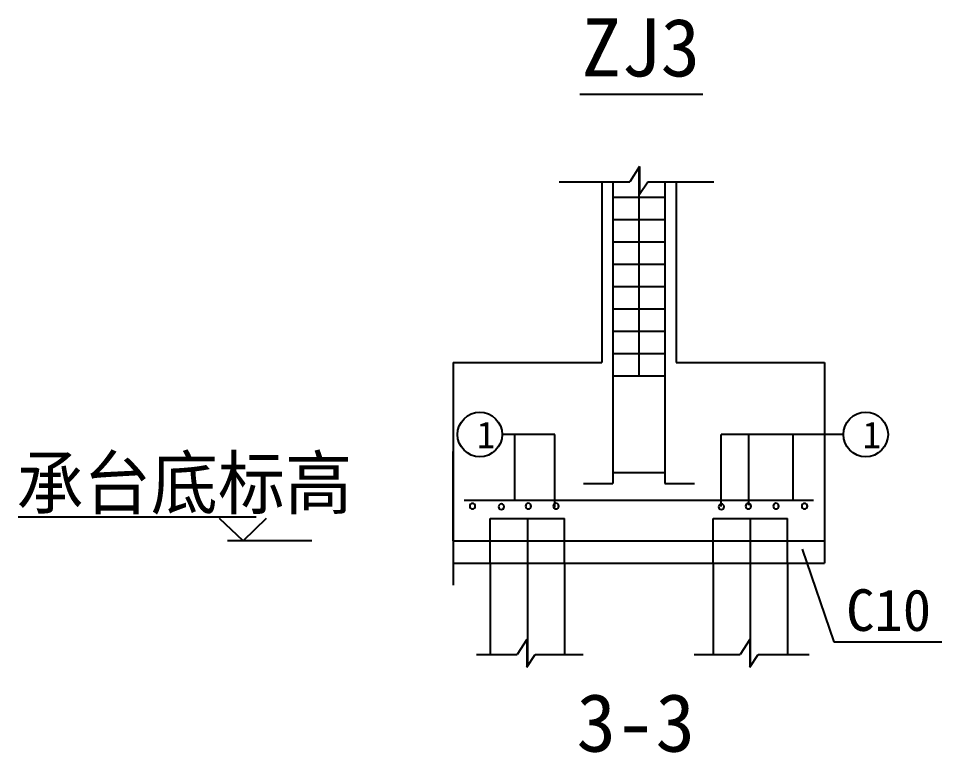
# Model space of a CAD drawing. Header units: metres. Extents: x 4568 to 182545, y -86951 to 35529.
# Drawn here: x 23849 to 28820, y -66141 to -62160 of the extents above; entities that cross this region are included whole.
import ezdxf

# ---------------------------------------------------------------- set-up
doc = ezdxf.new("R2010")
doc.units = ezdxf.units.M
for name, color, linetype in [('AXIS', 9, 'Continuous'), ('CCX', 7, 'Continuous'), ('HZ', 2, 'Continuous'), ('LIS', 2, 'Continuous'), ('LT', 7, 'Continuous'), ('LTX', 7, 'Continuous'), ('STEEL', 2, 'Continuous'), ('TXT', 7, 'Continuous')]:
    doc.layers.add(name, color=color, linetype=linetype)
doc.dimstyles.get("Standard").update_dxf_attribs({"dimtxt": 2.5, "dimasz": 2.5, "dimexe": 1.25, "dimexo": 0.625, "dimtad": 1, "dimcen": 2.5, "dimazin": 3, "dimtfac": 1, "dimtmove": 0, "dimatfit": 3})

# ---------------------------------------------------------------- blocks, each defined once
blk = doc.blocks.new('_CLOSEDFILLED')
at = {"color": 0, "linetype": 'BYBLOCK'}
blk.add_solid([(-1, 0), (0, 0), (-1, 0)], dxfattribs=at)
blk = doc.blocks.new('*D503')
for p, q in [((26206.8, -64025.23), (26206.8, -64509.12)), ((26206.55, -64509.12), (26206.3, -64509.12)), ((26206.8, -64993.01), (26206.8, -64509.12)), ((26206.8, -64509.12), (26206.8, -64509.12)), ((26207.05, -64509.12), (26207.3, -64509.12))]:
    blk.add_line(p, q)
at = {"layer": 'Defpoints'}
for p in [(26206.8, -64025.23), (26206.8, -64509.12), (26206.8, -64993.01)]:
    blk.add_point(p, dxfattribs=at)
at = {"layer": 'CCX', "xscale": 0.25, "yscale": 0.25}
blk.add_blockref('_CLOSEDFILLED', (26206.8, -64509.12), dxfattribs=at)
at = {"layer": 'CCX', "xscale": 0.25, "yscale": 0.25, "rotation": 180}
blk.add_blockref('_CLOSEDFILLED', (26206.8, -64509.12), dxfattribs=at)
at = {"layer": 'CCX', "insert": (26206.8, -64507.995), "char_height": 1, "attachment_point": 5}
blk.add_mtext('H', dxfattribs=at)
blk = doc.blocks.new('*D517')
for p, q in [((26206.8, -64993.01), (26206.8, -65232.53)), ((26206.8, -65113.98), (26206.8, -65232.53)), ((26206.55, -65232.53), (26206.3, -65232.53)), ((26206.8, -65232.53), (26206.8, -65232.53)), ((26207.05, -65232.53), (26207.3, -65232.53))]:
    blk.add_line(p, q)
at = {"layer": 'Defpoints'}
for p in [(26206.8, -64993.01), (26206.8, -65113.98), (26206.8, -65232.53)]:
    blk.add_point(p, dxfattribs=at)
at = {"layer": 'CCX', "xscale": 0.25, "yscale": 0.25}
blk.add_blockref('_CLOSEDFILLED', (26206.8, -65232.53), dxfattribs=at)
at = {"layer": 'CCX', "xscale": 0.25, "yscale": 0.25, "rotation": 180}
blk.add_blockref('_CLOSEDFILLED', (26206.8, -65232.53), dxfattribs=at)
at = {"layer": 'CCX', "insert": (26206.8, -65231.405), "char_height": 1, "attachment_point": 5}
blk.add_mtext('80', dxfattribs=at)
blk = doc.blocks.new('*D518')
for p, q in [((26206.8, -64872.03), (26206.8, -64928.65)), ((26206.55, -64928.65), (26206.3, -64928.65)), ((26206.8, -64993.01), (26206.8, -64928.65)), ((26206.8, -64928.65), (26206.8, -64928.65)), ((26207.05, -64928.65), (26207.3, -64928.65))]:
    blk.add_line(p, q)
at = {"layer": 'Defpoints'}
for p in [(26206.8, -64872.03), (26206.8, -64928.65), (26206.8, -64993.01)]:
    blk.add_point(p, dxfattribs=at)
at = {"layer": 'CCX', "xscale": 0.25, "yscale": 0.25}
blk.add_blockref('_CLOSEDFILLED', (26206.8, -64928.65), dxfattribs=at)
at = {"layer": 'CCX', "xscale": 0.25, "yscale": 0.25, "rotation": 180}
blk.add_blockref('_CLOSEDFILLED', (26206.8, -64928.65), dxfattribs=at)
at = {"layer": 'CCX', "insert": (26206.8, -64927.525), "char_height": 1, "attachment_point": 5}
blk.add_mtext('100', dxfattribs=at)
blk = doc.blocks.new('*D519')
for p, q in [((26206.55, -64668.97), (26206.3, -64668.97)), ((26206.8, -64872.03), (26206.8, -64668.97)), ((26206.8, -64811.55), (26206.8, -64668.97)), ((26206.8, -64668.97), (26206.8, -64668.97)), ((26207.05, -64668.97), (26207.3, -64668.97))]:
    blk.add_line(p, q)
at = {"layer": 'Defpoints'}
for p in [(26206.8, -64668.97), (26206.8, -64811.55), (26206.8, -64872.03)]:
    blk.add_point(p, dxfattribs=at)
at = {"layer": 'CCX', "xscale": 0.25, "yscale": 0.25}
blk.add_blockref('_CLOSEDFILLED', (26206.8, -64668.97), dxfattribs=at)
at = {"layer": 'CCX', "xscale": 0.25, "yscale": 0.25, "rotation": 180}
blk.add_blockref('_CLOSEDFILLED', (26206.8, -64668.97), dxfattribs=at)
at = {"layer": 'CCX', "insert": (26206.8, -64667.845), "char_height": 1, "attachment_point": 5}
blk.add_mtext('35', dxfattribs=at)

msp = doc.modelspace()

# ---------------------------------------------------------------- linework, layer by layer
at = {"layer": 'AXIS'}
for p, q in [((27214.9, -62969.17), (27214.9, -64097.16)), ((26610.04, -64872.03), (26610.04, -65674.52)), ((27819.76, -64872.03), (27819.76, -65674.52))]:
    msp.add_line(p, q, dxfattribs=at)
at = {"layer": 'LIS'}
for p, q in [((27013.28, -63045.38), (27013.28, -64025.23)), ((27416.52, -63045.38), (27416.52, -64025.23)), ((26206.8, -64025.23), (26206.8, -65113.98)), ((26206.8, -64025.23), (27013.28, -64025.23)), ((27416.52, -64025.23), (28223, -64025.23)), ((28223, -64025.23), (28223, -65113.98)), ((26206.8, -64993.01), (28223, -64993.01)), ((26206.8, -65113.98), (28223, -65113.98))]:
    msp.add_line(p, q, dxfattribs=at)
at = {"layer": 'LT'}
for p, q in [((27218.45, -62963.72), (27165.25, -63045.38)), ((27218.45, -62963.72), (27218.45, -63113.87)), ((26782.23, -63045.38), (27165.25, -63045.38)), ((27218.45, -63113.87), (27264.14, -63045.38)), ((27264.14, -63045.38), (27621.73, -63045.38)), ((26758.75, -64416.14), (26473.28, -64416.14)), ((26542.94, -64771.43), (26542.94, -64416.14)), ((26758.75, -64811.55), (26758.75, -64416.14)), ((28324.9, -64416.14), (27661.44, -64416.14)), ((27661.44, -64806.68), (27661.44, -64416.14)), ((27811.99, -64799.84), (27811.99, -64416.14)), ((28051.49, -64771.43), (28051.49, -64416.14)), ((25139.43, -64863.58), (23848.53, -64863.58)), ((25068.21, -64993.01), (24939.07, -64872.03)), ((25193.63, -64872.03), (25068.21, -64993.01)), ((25441, -64993.01), (24982.83, -64993.01)), ((28100.96, -65038.16), (28272.52, -65539.96)), ((26408.42, -65113.98), (26408.42, -65609.82)), ((26811.66, -65113.98), (26811.66, -65609.82)), ((27618.14, -65113.98), (27618.14, -65609.82)), ((28021.38, -65113.98), (28021.38, -65609.82)), ((26607.51, -65528.16), (26554.3, -65609.82)), ((26607.51, -65528.16), (26607.51, -65678.31)), ((27817.23, -65528.16), (27764.02, -65609.82)), ((27817.23, -65528.16), (27817.23, -65678.31)), ((28272.52, -65539.96), (29381.11, -65539.96)), ((26334.05, -65609.82), (26554.3, -65609.82)), ((26607.51, -65678.31), (26653.2, -65609.82)), ((26653.2, -65609.82), (26912.15, -65609.82)), ((27514.93, -65609.82), (27764.02, -65609.82)), ((27817.23, -65678.31), (27862.92, -65609.82)), ((27862.92, -65609.82), (28138.38, -65609.82))]:
    msp.add_line(p, q, dxfattribs=at)
msp.add_lwpolyline([(26894.76, -62570.11), (27561.21, -62570.11)], dxfattribs=at)
for points in [[(26297.15, -64804.64, 1), (26327.4, -64804.64, 1)], [(26454.09, -64807.88, 1), (26484.33, -64807.88, 1)], [(26600.24, -64804.39, 1), (26630.48, -64804.39, 1)], [(26750.18, -64804.39, 1), (26780.42, -64804.39, 1)], [(27647.37, -64807.88, 1), (27677.62, -64807.88, 1)], [(27793.52, -64804.39, 1), (27823.76, -64804.39, 1)], [(27943.46, -64804.39, 1), (27973.7, -64804.39, 1)], [(28098.84, -64804.63, 1), (28129.09, -64804.63, 1)]]:
    msp.add_lwpolyline(points, format="xyb", close=True, dxfattribs=at)
for centre in [(26352.31, -64416.14), (28445.87, -64416.14)]:
    msp.add_circle(centre, 120.97, dxfattribs=at)
at = {"layer": 'LTX'}
for p, q in [((26408.42, -65113.98), (26408.42, -64872.03)), ((26408.42, -64872.03), (26811.66, -64872.03)), ((26811.66, -65113.98), (26811.66, -64872.03)), ((27618.14, -65113.98), (27618.14, -64872.03)), ((27618.14, -64872.03), (28021.38, -64872.03)), ((28021.38, -65113.98), (28021.38, -64872.03))]:
    msp.add_line(p, q, dxfattribs=at)
at = {"layer": 'STEEL'}
for p, q in [((27073.77, -63045.38), (27073.77, -64682.66)), ((27356.04, -63045.38), (27356.04, -64682.66)), ((27073.77, -63129.38), (27356.04, -63129.38)), ((27073.77, -63250.35), (27356.04, -63250.35)), ((27073.77, -63371.33), (27356.04, -63371.33)), ((27073.77, -63492.3), (27356.04, -63492.3)), ((27073.77, -63613.27), (27356.04, -63613.27)), ((27073.77, -63734.24), (27356.04, -63734.24)), ((27073.77, -63855.21), (27356.04, -63855.21)), ((27073.77, -63976.19), (27356.04, -63976.19)), ((27073.77, -64097.16), (27356.04, -64097.16)), ((27073.77, -64622.84), (27356.04, -64622.84)), ((26914.31, -64682.66), (27073.77, -64682.66)), ((27356.04, -64682.66), (27517.2, -64682.66)), ((26267.29, -64771.43), (28162.52, -64771.43))]:
    msp.add_line(p, q, dxfattribs=at)

# ---------------------------------------------------------------- texts
at = {"layer": 'HZ'}
for p in [(26336.32, -64490.37), (28429.88, -64490.37)]:
    msp.add_text('1', height=145.17, dxfattribs=at).set_placement(p)
at = {"layer": 'TXT'}
for s, height, p in [('ZJ3', 315, (26904.59, -62474.69)), ('承台底标高', 280.15, (23838.62, -64818.85)), ('C10', 225.81, (28339.68, -65481.06)), ('3-3', 315, (26876.81, -66136.11))]:
    msp.add_text(s, height=height, dxfattribs=at).set_placement(p)

# ---------------------------------------------------------------- dimensions: what is measured, and where the dimension line sits
at = {"layer": 'CCX'}
for base, p1, p2, text, picture, middle in [((26206.8, -64509.12), (26206.8, -64993.01), (26206.8, -64025.23), 'H', '*D503', (26206.8, -64507.995)), ((26206.8, -64668.97), (26206.8, -64872.03), (26206.8, -64811.55), '35', '*D519', (26206.8, -64667.845)), ((26206.8, -64928.65), (26206.8, -64993.01), (26206.8, -64872.03), '100', '*D518', (26206.8, -64927.525)), ((26206.8, -65232.53), (26206.8, -64993.01), (26206.8, -65113.98), '80', '*D517', (26206.8, -65231.405))]:
    dim = msp.add_linear_dim(base=base, p1=p1, p2=p2, text=text, dimstyle='Standard', dxfattribs=at)
    dim.commit()
    dim.dimension.update_dxf_attribs({"geometry": picture, "text_midpoint": middle})

doc.saveas('drawing.dxf')
